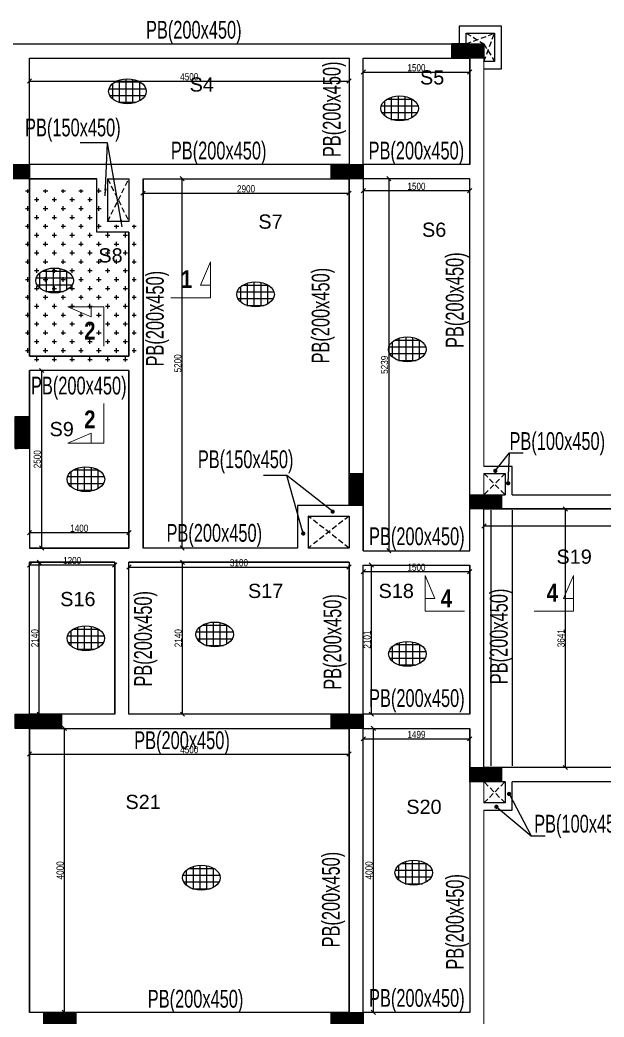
# Model space of a CAD drawing. Header units: millimetres. Extents: x -20 to 26267, y 2128 to 24672.
# Drawn here: x 9045 to 17272, y 10593 to 24634 of the extents above; entities that cross this region are included whole.
import ezdxf

# ---------------------------------------------------------------- set-up
doc = ezdxf.new("R2010")
doc.units = ezdxf.units.MM
for name, pattern in [('CENTER', [50.8, 31.75, -6.35, 6.35, -6.35]), ('CONTINU', [0]), ('HIDDEN', [0.375, 0.25, -0.125])]:
    doc.linetypes.add(name, pattern=pattern)
for name, color, linetype, lineweight in [('A-OPNG-WNDW', 4, 'Continuous', 20), ('S - BEAM TXT', 30, 'Continuous', 13), ('SEC TEXT', 50, 'Continuous', 5), ('section symb', 5, 'Continuous', 0)]:
    doc.layers.add(name, color=color, linetype=linetype, lineweight=lineweight)
for name, color, linetype in [('A-WALL-PATT', 7, 'Continuous'), ('beam', 4, 'Continuous'), ('BEAM-1', 7, 'CONTINU'), ('column', 5, 'Continuous'), ('DIM', 8, 'Continuous')]:
    doc.layers.add(name, color=color, linetype=linetype)
doc.styles.add('GFC', font='ARIALN.TTF')
doc.styles.add('S - GRID TXT', font='ARIALNB.TTF')
doc.styles.add('sd', font='ARIALNB.TTF')
doc.styles.get("Standard").update_dxf_attribs({"font": 'arial.ttf'})
doc.dimstyles.new('GFC- 50', dxfattribs={"dimscale": 100, "dimtxt": 1, "dimasz": 0.6, "dimexe": 0.2, "dimexo": 0, "dimgap": 0.1, "dimtad": 1, "dimdec": 0, "dimzin": 1, "dimdsep": 46, "dimtxsty": 'GFC', "dimblk": 'OBLIQUE', "dimcen": 0, "dimclrd": 8, "dimclre": 8, "dimclrt": 6, "dimazin": 2, "dimtfac": 1, "dimtdec": 0, "dimtmove": 1, "dimatfit": 3, "dimfxl": 1, "dimtolj": 1, "dimlwd": -1, "dimlwe": 9, "dimarcsym": 0})

# ---------------------------------------------------------------- blocks, each defined once
blk = doc.blocks.new('_OBLIQUE')
at = {"color": 0, "linetype": 'ByBlock'}
blk.add_line((-0.5, -0.5), (0.5, 0.5), dxfattribs=at)
blk = doc.blocks.new('*D113')
at = {"color": 8, "linetype": 'CENTER', "lineweight": 9, "transparency": 16777216}
for p, q in [((9180, 24098), (9180, 23753)), ((13680, 24098), (13680, 23753))]:
    blk.add_line(p, q, dxfattribs=at)
at = {"color": 8, "transparency": 16777216}
blk.add_line((9180, 23773), (13680, 23773), dxfattribs=at)
at = {"color": 8, "transparency": 16777216, "xscale": 60, "yscale": 60, "zscale": 60, "rotation": 180}
blk.add_blockref('_OBLIQUE', (9180, 23773), dxfattribs=at)
at = {"color": 8, "transparency": 16777216, "xscale": 60, "yscale": 60, "zscale": 60}
blk.add_blockref('_OBLIQUE', (13680, 23773), dxfattribs=at)
at = {"color": 6, "transparency": 16777216, "insert": (11430, 23834), "char_height": 100, "attachment_point": 5, "style": 'GFC'}
blk.add_mtext('\\A1;4500', dxfattribs=at)
blk = doc.blocks.new('*D114')
at = {"color": 8, "linetype": 'CENTER', "lineweight": 9, "transparency": 16777216}
for p, q in [((13880, 24098), (13880, 23880)), ((15380, 24098), (15380, 23880))]:
    blk.add_line(p, q, dxfattribs=at)
at = {"color": 8, "transparency": 16777216}
blk.add_line((13880, 23900), (15380, 23900), dxfattribs=at)
at = {"color": 8, "transparency": 16777216, "xscale": 60, "yscale": 60, "zscale": 60, "rotation": 180}
blk.add_blockref('_OBLIQUE', (13880, 23900), dxfattribs=at)
at = {"color": 8, "transparency": 16777216, "xscale": 60, "yscale": 60, "zscale": 60}
blk.add_blockref('_OBLIQUE', (15380, 23900), dxfattribs=at)
at = {"color": 6, "transparency": 16777216, "insert": (14630, 23961), "char_height": 100, "attachment_point": 5, "style": 'GFC'}
blk.add_mtext('\\A1;1500', dxfattribs=at)
blk = doc.blocks.new('*D115')
at = {"color": 8, "linetype": 'CENTER', "lineweight": 9, "transparency": 16777216}
for p, q in [((13880, 22398), (14261, 22398)), ((13880, 17159), (14261, 17159))]:
    blk.add_line(p, q, dxfattribs=at)
at = {"color": 8, "transparency": 16777216}
blk.add_line((14241, 22398), (14241, 17159), dxfattribs=at)
at = {"color": 8, "transparency": 16777216, "xscale": 60, "yscale": 60, "zscale": 60}
for p, rotation in [((14241, 22398), 90), ((14241, 17159), 270)]:
    blk.add_blockref('_OBLIQUE', p, dxfattribs=dict(at, rotation=rotation))
at = {"color": 6, "transparency": 16777216, "insert": (14180, 19778), "char_height": 100, "attachment_point": 5, "rotation": 90, "style": 'GFC'}
blk.add_mtext('\\A1;5239', dxfattribs=at)
blk = doc.blocks.new('*D116')
at = {"color": 8, "linetype": 'CENTER', "lineweight": 9, "transparency": 16777216}
for p, q in [((13880, 22398), (13880, 22209)), ((15380, 22398), (15380, 22209))]:
    blk.add_line(p, q, dxfattribs=at)
at = {"color": 8, "transparency": 16777216}
blk.add_line((15380, 22229), (13880, 22229), dxfattribs=at)
at = {"color": 8, "transparency": 16777216, "xscale": 60, "yscale": 60, "zscale": 60, "rotation": 180}
blk.add_blockref('_OBLIQUE', (13880, 22229), dxfattribs=at)
at = {"color": 8, "transparency": 16777216, "xscale": 60, "yscale": 60, "zscale": 60}
blk.add_blockref('_OBLIQUE', (15380, 22229), dxfattribs=at)
at = {"color": 6, "transparency": 16777216, "insert": (14630, 22290), "char_height": 100, "attachment_point": 5, "style": 'GFC'}
blk.add_mtext('\\A1;1500', dxfattribs=at)
blk = doc.blocks.new('*D117')
at = {"color": 8, "linetype": 'CENTER', "lineweight": 9, "transparency": 16777216}
for p, q in [((10780, 22398), (10780, 22175)), ((13680, 22398), (13680, 22175))]:
    blk.add_line(p, q, dxfattribs=at)
at = {"color": 8, "transparency": 16777216}
blk.add_line((10780, 22195), (13680, 22195), dxfattribs=at)
at = {"color": 8, "transparency": 16777216, "xscale": 60, "yscale": 60, "zscale": 60, "rotation": 180}
blk.add_blockref('_OBLIQUE', (10780, 22195), dxfattribs=at)
at = {"color": 8, "transparency": 16777216, "xscale": 60, "yscale": 60, "zscale": 60}
blk.add_blockref('_OBLIQUE', (13680, 22195), dxfattribs=at)
at = {"color": 6, "transparency": 16777216, "insert": (12230, 22256), "char_height": 100, "attachment_point": 5, "style": 'GFC'}
blk.add_mtext('\\A1;2900', dxfattribs=at)
blk = doc.blocks.new('*D118')
at = {"color": 8, "linetype": 'CENTER', "lineweight": 9, "transparency": 16777216}
for p, q in [((10780, 22398), (11350, 22398)), ((10780, 17198), (11350, 17198))]:
    blk.add_line(p, q, dxfattribs=at)
at = {"color": 8, "transparency": 16777216}
blk.add_line((11330, 17198), (11330, 22398), dxfattribs=at)
at = {"color": 8, "transparency": 16777216, "xscale": 60, "yscale": 60, "zscale": 60}
for p, rotation in [((11330, 22398), 90), ((11330, 17198), 270)]:
    blk.add_blockref('_OBLIQUE', p, dxfattribs=dict(at, rotation=rotation))
at = {"color": 6, "transparency": 16777216, "insert": (11269, 19798), "char_height": 100, "attachment_point": 5, "rotation": 90, "style": 'GFC'}
blk.add_mtext('\\A1;5200', dxfattribs=at)
blk = doc.blocks.new('*D119')
at = {"color": 8, "linetype": 'CENTER', "lineweight": 9, "transparency": 16777216}
for p, q in [((9180, 19698), (9371, 19698)), ((9180, 17198), (9371, 17198))]:
    blk.add_line(p, q, dxfattribs=at)
at = {"color": 8, "transparency": 16777216}
blk.add_line((9351, 19698), (9351, 17198), dxfattribs=at)
at = {"color": 8, "transparency": 16777216, "xscale": 60, "yscale": 60, "zscale": 60}
for p, rotation in [((9351, 19698), 90), ((9351, 17198), 270)]:
    blk.add_blockref('_OBLIQUE', p, dxfattribs=dict(at, rotation=rotation))
at = {"color": 6, "transparency": 16777216, "insert": (9290, 18448), "char_height": 100, "attachment_point": 5, "rotation": 90, "style": 'GFC'}
blk.add_mtext('\\A1;2500', dxfattribs=at)
blk = doc.blocks.new('*D120')
at = {"color": 8, "linetype": 'CENTER', "lineweight": 9, "transparency": 16777216}
for p, q in [((9180, 17198), (9180, 17434)), ((10580, 17198), (10580, 17434))]:
    blk.add_line(p, q, dxfattribs=at)
at = {"color": 8, "transparency": 16777216}
blk.add_line((9180, 17414), (10580, 17414), dxfattribs=at)
at = {"color": 8, "transparency": 16777216, "xscale": 60, "yscale": 60, "zscale": 60, "rotation": 180}
blk.add_blockref('_OBLIQUE', (9180, 17414), dxfattribs=at)
at = {"color": 8, "transparency": 16777216, "xscale": 60, "yscale": 60, "zscale": 60}
blk.add_blockref('_OBLIQUE', (10580, 17414), dxfattribs=at)
at = {"color": 6, "transparency": 16777216, "insert": (9880, 17475), "char_height": 100, "attachment_point": 5, "style": 'GFC'}
blk.add_mtext('\\A1;1400', dxfattribs=at)
blk = doc.blocks.new('*D93')
at = {"color": 8, "linetype": 'CENTER', "lineweight": 9, "transparency": 16777216}
for p, q in [((9180, 14658), (9180, 14277)), ((13680, 14658), (13680, 14277))]:
    blk.add_line(p, q, dxfattribs=at)
at = {"color": 8, "transparency": 16777216}
blk.add_line((9180, 14297), (13680, 14297), dxfattribs=at)
at = {"color": 8, "transparency": 16777216, "xscale": 60, "yscale": 60, "zscale": 60, "rotation": 180}
blk.add_blockref('_OBLIQUE', (9180, 14297), dxfattribs=at)
at = {"color": 8, "transparency": 16777216, "xscale": 60, "yscale": 60, "zscale": 60}
blk.add_blockref('_OBLIQUE', (13680, 14297), dxfattribs=at)
at = {"color": 6, "transparency": 16777216, "insert": (11430, 14358), "char_height": 100, "attachment_point": 5, "style": 'GFC'}
blk.add_mtext('\\A1;4500', dxfattribs=at)
blk = doc.blocks.new('*D94')
at = {"color": 8, "linetype": 'CENTER', "lineweight": 9, "transparency": 16777216}
for p, q in [((9180, 14658), (9692, 14658)), ((9180, 10658), (9692, 10658))]:
    blk.add_line(p, q, dxfattribs=at)
at = {"color": 8, "transparency": 16777216}
blk.add_line((9672, 10658), (9672, 14658), dxfattribs=at)
at = {"color": 8, "transparency": 16777216, "xscale": 60, "yscale": 60, "zscale": 60}
for p, rotation in [((9672, 14658), 90), ((9672, 10658), 270)]:
    blk.add_blockref('_OBLIQUE', p, dxfattribs=dict(at, rotation=rotation))
at = {"color": 6, "transparency": 16777216, "insert": (9611, 12658), "char_height": 100, "attachment_point": 5, "rotation": 90, "style": 'GFC'}
blk.add_mtext('\\A1;4000', dxfattribs=at)
blk = doc.blocks.new('*D95')
at = {"color": 8, "linetype": 'CENTER', "lineweight": 9, "transparency": 16777216}
for p, q in [((13881, 14658), (13881, 14491)), ((15380, 14658), (15380, 14491))]:
    blk.add_line(p, q, dxfattribs=at)
at = {"color": 8, "transparency": 16777216}
blk.add_line((13881, 14511), (15380, 14511), dxfattribs=at)
at = {"color": 8, "transparency": 16777216, "xscale": 60, "yscale": 60, "zscale": 60, "rotation": 180}
blk.add_blockref('_OBLIQUE', (13881, 14511), dxfattribs=at)
at = {"color": 8, "transparency": 16777216, "xscale": 60, "yscale": 60, "zscale": 60}
blk.add_blockref('_OBLIQUE', (15380, 14511), dxfattribs=at)
at = {"color": 6, "transparency": 16777216, "insert": (14630, 14572), "char_height": 100, "attachment_point": 5, "style": 'GFC'}
blk.add_mtext('\\A1;1499', dxfattribs=at)
blk = doc.blocks.new('*D96')
at = {"color": 8, "linetype": 'CENTER', "lineweight": 9, "transparency": 16777216}
for p, q in [((13881, 14658), (14043, 14658)), ((13881, 10658), (14043, 10658))]:
    blk.add_line(p, q, dxfattribs=at)
at = {"color": 8, "transparency": 16777216}
blk.add_line((14023, 10658), (14023, 14658), dxfattribs=at)
at = {"color": 8, "transparency": 16777216, "xscale": 60, "yscale": 60, "zscale": 60}
for p, rotation in [((14023, 14658), 90), ((14023, 10658), 270)]:
    blk.add_blockref('_OBLIQUE', p, dxfattribs=dict(at, rotation=rotation))
at = {"color": 6, "transparency": 16777216, "insert": (13962, 12658), "char_height": 100, "attachment_point": 5, "rotation": 90, "style": 'GFC'}
blk.add_mtext('\\A1;4000', dxfattribs=at)
blk = doc.blocks.new('*D101')
at = {"color": 8, "linetype": 'CENTER', "lineweight": 9, "transparency": 16777216}
for p, q in [((9180, 16998), (9180, 16940)), ((10380, 16998), (10380, 16940))]:
    blk.add_line(p, q, dxfattribs=at)
at = {"color": 8, "transparency": 16777216}
blk.add_line((9180, 16960), (10380, 16960), dxfattribs=at)
at = {"color": 8, "transparency": 16777216, "xscale": 60, "yscale": 60, "zscale": 60, "rotation": 180}
blk.add_blockref('_OBLIQUE', (9180, 16960), dxfattribs=at)
at = {"color": 8, "transparency": 16777216, "xscale": 60, "yscale": 60, "zscale": 60}
blk.add_blockref('_OBLIQUE', (10380, 16960), dxfattribs=at)
at = {"color": 6, "transparency": 16777216, "insert": (9780, 17021), "char_height": 100, "attachment_point": 5, "style": 'GFC'}
blk.add_mtext('\\A1;1200', dxfattribs=at)
blk = doc.blocks.new('*D102')
at = {"color": 8, "linetype": 'CENTER', "lineweight": 9, "transparency": 16777216}
for p, q in [((9180, 16998), (9336, 16998)), ((9180, 14858), (9336, 14858))]:
    blk.add_line(p, q, dxfattribs=at)
at = {"color": 8, "transparency": 16777216}
blk.add_line((9316, 14858), (9316, 16998), dxfattribs=at)
at = {"color": 8, "transparency": 16777216, "xscale": 60, "yscale": 60, "zscale": 60}
for p, rotation in [((9316, 16998), 90), ((9316, 14858), 270)]:
    blk.add_blockref('_OBLIQUE', p, dxfattribs=dict(at, rotation=rotation))
at = {"color": 6, "transparency": 16777216, "insert": (9255, 15928), "char_height": 100, "attachment_point": 5, "rotation": 90, "style": 'GFC'}
blk.add_mtext('\\A1;2140', dxfattribs=at)
blk = doc.blocks.new('*D103')
at = {"color": 8, "linetype": 'CENTER', "lineweight": 9, "transparency": 16777216}
for p, q in [((10580, 16998), (10580, 16909)), ((13680, 16998), (13680, 16909))]:
    blk.add_line(p, q, dxfattribs=at)
at = {"color": 8, "transparency": 16777216}
blk.add_line((10580, 16929), (13680, 16929), dxfattribs=at)
at = {"color": 8, "transparency": 16777216, "xscale": 60, "yscale": 60, "zscale": 60, "rotation": 180}
blk.add_blockref('_OBLIQUE', (10580, 16929), dxfattribs=at)
at = {"color": 8, "transparency": 16777216, "xscale": 60, "yscale": 60, "zscale": 60}
blk.add_blockref('_OBLIQUE', (13680, 16929), dxfattribs=at)
at = {"color": 6, "transparency": 16777216, "insert": (12130, 16990), "char_height": 100, "attachment_point": 5, "style": 'GFC'}
blk.add_mtext('\\A1;3100', dxfattribs=at)
blk = doc.blocks.new('*D104')
at = {"color": 8, "linetype": 'CENTER', "lineweight": 9, "transparency": 16777216}
for p, q in [((10580, 16998), (11355, 16998)), ((10580, 14858), (11355, 14858))]:
    blk.add_line(p, q, dxfattribs=at)
at = {"color": 8, "transparency": 16777216}
blk.add_line((11335, 14858), (11335, 16998), dxfattribs=at)
at = {"color": 8, "transparency": 16777216, "xscale": 60, "yscale": 60, "zscale": 60}
for p, rotation in [((11335, 16998), 90), ((11335, 14858), 270)]:
    blk.add_blockref('_OBLIQUE', p, dxfattribs=dict(at, rotation=rotation))
at = {"color": 6, "transparency": 16777216, "insert": (11274, 15928), "char_height": 100, "attachment_point": 5, "rotation": 90, "style": 'GFC'}
blk.add_mtext('\\A1;2140', dxfattribs=at)
blk = doc.blocks.new('*D105')
at = {"color": 8, "linetype": 'CENTER', "lineweight": 9, "transparency": 16777216}
for p, q in [((13880, 16958), (13880, 16845)), ((15380, 16958), (15380, 16845))]:
    blk.add_line(p, q, dxfattribs=at)
at = {"color": 8, "transparency": 16777216}
blk.add_line((13880, 16865), (15380, 16865), dxfattribs=at)
at = {"color": 8, "transparency": 16777216, "xscale": 60, "yscale": 60, "zscale": 60, "rotation": 180}
blk.add_blockref('_OBLIQUE', (13880, 16865), dxfattribs=at)
at = {"color": 8, "transparency": 16777216, "xscale": 60, "yscale": 60, "zscale": 60}
blk.add_blockref('_OBLIQUE', (15380, 16865), dxfattribs=at)
at = {"color": 6, "transparency": 16777216, "insert": (14630, 16926), "char_height": 100, "attachment_point": 5, "style": 'GFC'}
blk.add_mtext('\\A1;1500', dxfattribs=at)
blk = doc.blocks.new('*D106')
at = {"color": 8, "linetype": 'CENTER', "lineweight": 9, "transparency": 16777216}
for p, q in [((13880, 16958), (14016, 16958)), ((13880, 14858), (14016, 14858))]:
    blk.add_line(p, q, dxfattribs=at)
at = {"color": 8, "transparency": 16777216}
blk.add_line((13996, 14858), (13996, 16958), dxfattribs=at)
at = {"color": 8, "transparency": 16777216, "xscale": 60, "yscale": 60, "zscale": 60}
for p, rotation in [((13996, 16958), 90), ((13996, 14858), 270)]:
    blk.add_blockref('_OBLIQUE', p, dxfattribs=dict(at, rotation=rotation))
at = {"color": 6, "transparency": 16777216, "insert": (13935, 15908), "char_height": 100, "attachment_point": 5, "rotation": 90, "style": 'GFC'}
blk.add_mtext('\\A1;2101', dxfattribs=at)
blk = doc.blocks.new('*D107')
at = {"color": 8, "linetype": 'CENTER', "lineweight": 9, "transparency": 16777216}
for p, q in [((15580, 17748), (15580, 17488)), ((20380, 17748), (20380, 17488))]:
    blk.add_line(p, q, dxfattribs=at)
at = {"color": 8, "transparency": 16777216}
blk.add_line((15580, 17508), (20380, 17508), dxfattribs=at)
at = {"color": 8, "transparency": 16777216, "xscale": 60, "yscale": 60, "zscale": 60, "rotation": 180}
blk.add_blockref('_OBLIQUE', (15580, 17508), dxfattribs=at)
at = {"color": 8, "transparency": 16777216, "xscale": 60, "yscale": 60, "zscale": 60}
blk.add_blockref('_OBLIQUE', (20380, 17508), dxfattribs=at)
at = {"color": 6, "transparency": 16777216, "insert": (17980, 17569), "char_height": 100, "attachment_point": 5, "style": 'GFC'}
blk.add_mtext('\\A1;4800', dxfattribs=at)
blk = doc.blocks.new('*D108')
at = {"color": 8, "linetype": 'CENTER', "lineweight": 9, "transparency": 16777216}
for p, q in [((15580, 17748), (16748, 17748)), ((15580, 14107), (16748, 14107))]:
    blk.add_line(p, q, dxfattribs=at)
at = {"color": 8, "transparency": 16777216}
blk.add_line((16728, 14107), (16728, 17748), dxfattribs=at)
at = {"color": 8, "transparency": 16777216, "xscale": 60, "yscale": 60, "zscale": 60}
for p, rotation in [((16728, 17748), 90), ((16728, 14107), 270)]:
    blk.add_blockref('_OBLIQUE', p, dxfattribs=dict(at, rotation=rotation))
at = {"color": 6, "transparency": 16777216, "insert": (16667, 15928), "char_height": 100, "attachment_point": 5, "rotation": 90, "style": 'GFC'}
blk.add_mtext('\\A1;3641', dxfattribs=at)

msp = doc.modelspace()

# ---------------------------------------------------------------- hatches: boundary and pattern name
at = {"layer": 'A-WALL-PATT'}
h = msp.add_hatch(dxfattribs=at)
h.set_pattern_fill('ANSI31', color=8, angle=180)
h.set_pattern_definition([(225, (-18000.62121, 29103.9644), (0.08838834765, -0.08838834765), [])])
h.paths.add_polyline_path([(15580.1, 24097.8), (15580.1, 24297.8), (15130.1, 24297.8), (15130.1, 24097.8)])
h = msp.add_hatch(dxfattribs=at)
h.set_pattern_fill('ANSI31', color=8)
h.set_pattern_definition([(45, (70820.36591, 38231.87599), (-0.08838834765, 0.08838834765), [])])
h.paths.add_polyline_path([(8780.1, 22397.9), (9180.1, 22397.9), (9180.1, 22597.9), (8780.1, 22597.9)])
h = msp.add_hatch(dxfattribs=at)
h.set_pattern_fill('ANSI31', color=8)
h.set_pattern_definition([(45, (75520.36566, 38231.84738), (-0.08838834765, 0.08838834765), [])])
h.paths.add_polyline_path([(13430.1, 22597.8), (13430.1, 22397.8), (13880.1, 22397.8), (13880.1, 22597.8)])
h = msp.add_hatch(dxfattribs=at)
h.set_pattern_fill('CROSS', color=8, scale=500)
h.set_pattern_definition([(0, (-18000.62, 29103.96), (125, 125), [62.5, -187.5]), (90, (-17969.37, 29072.71), (-125, 125), [62.5, -187.5])])
edge = h.paths.add_edge_path()
edge.add_line((10130.1, 22247.8), (9080.1, 22247.8))
edge.add_line((9080.1, 22247.8), (9080.1, 19797.8))
edge.add_line((9080.1, 19797.8), (10680.3, 19797.8))
edge.add_line((10680.3, 19797.8), (10680.3, 21747.8))
edge.add_line((10680.3, 21747.8), (10230.1, 21747.8))
edge.add_line((10230.1, 21747.8), (10230.1, 22397.8))
h = msp.add_hatch(dxfattribs=at)
h.set_pattern_fill('ANSI31', color=8, angle=90)
h.set_pattern_definition([(135, (-6653.91029, 80638.08378), (-0.08838834765, -0.08838834765), [])])
h.paths.add_polyline_path([(9180.1, 18597.8), (9180.1, 19047.8), (8980.1, 19047.8), (8980.1, 18597.8)])
h = msp.add_hatch(dxfattribs=at)
h.set_pattern_fill('ANSI31', color=8, angle=90)
h.set_pattern_definition([(135, (-1953.91029, 79948.08014), (-0.08838834765, -0.08838834765), [])])
h.paths.add_polyline_path([(13680.1, 17797.8), (13880.1, 17797.8), (13880.1, 18247.8), (13680.1, 18247.8)])
h = msp.add_hatch(dxfattribs=at)
h.set_pattern_fill('ANSI31', color=8)
h.set_pattern_definition([(45, (-18000.62121, 29120.9644), (-0.08838834765, 0.08838834765), [])])
h.paths.add_polyline_path([(15380.1, 17948.1), (15380.1, 17748.1), (15830.1, 17748.1), (15830.1, 17948.1)])
h = msp.add_hatch(dxfattribs=at)
h.set_pattern_fill('ANSI31', color=8)
h.set_pattern_definition([(45, (71130.36602, 30491.82669), (-0.08838834765, 0.08838834765), [])])
h.paths.add_polyline_path([(8980.1, 14857.8), (8980.1, 14657.8), (9630.1, 14657.8), (9630.1, 14857.8)])
h = msp.add_hatch(dxfattribs=at)
h.set_pattern_fill('ANSI31', color=8)
h.set_pattern_definition([(45, (75580.00627, 30492.00675), (-0.08838834765, 0.08838834765), [])])
h.paths.add_polyline_path([(13429.7, 14858), (13429.7, 14658), (13879.8, 14658), (13879.8, 14858)])
h = msp.add_hatch(dxfattribs=at)
h.set_pattern_fill('ANSI31', color=8)
h.set_pattern_definition([(45, (77530.36595, 29741.35743), (-0.08838834765, 0.08838834765), [])])
h.paths.add_polyline_path([(15380.1, 14107.3), (15380.1, 13907.3), (15830.1, 13907.3), (15830.1, 14107.3)])
h = msp.add_hatch(dxfattribs=at)
h.set_pattern_fill('ANSI31', color=8)
h.set_pattern_definition([(45, (71530.36595, 26291.84897), (-0.08838834765, 0.08838834765), [])])
h.paths.add_polyline_path([(9380.1, 10657.8), (9380.1, 10457.8), (9830.1, 10457.8), (9830.1, 10657.8)])
h = msp.add_hatch(dxfattribs=at)
h.set_pattern_fill('ANSI31', color=8)
h.set_pattern_definition([(45, (75580.36591, 26291.84717), (-0.08838834765, 0.08838834765), [])])
h.paths.add_polyline_path([(13430.1, 10657.8), (13430.1, 10457.8), (13880.1, 10457.8), (13880.1, 10657.8)])
at = {"layer": 'DIM'}
h = msp.add_hatch(dxfattribs=at)
h.set_pattern_fill('ANSI37', color=256, scale=30, angle=45)
h.set_pattern_definition([(90, (-156050.57, 130155.1), (-95.25, 2e-14), []), (180, (-156050.57, 130155.1), (-2e-14, -95.25), [])])
edge = h.paths.add_edge_path()
edge.add_ellipse((10559.4, 23630.1), major_axis=(-265, 0), ratio=0.6603774, start_angle=0, end_angle=360)
h = msp.add_hatch(dxfattribs=at)
h.set_pattern_fill('ANSI37', color=256, scale=30, angle=45)
h.set_pattern_definition([(90, (-152216.63, 129914.35), (-95.25, 2e-14), []), (180, (-152216.63, 129914.35), (-2e-14, -95.25), [])])
edge = h.paths.add_edge_path()
edge.add_ellipse((14393.4, 23389.3), major_axis=(-265, 0), ratio=0.6603774, start_angle=0, end_angle=360)
h = msp.add_hatch(dxfattribs=at)
h.set_pattern_fill('ANSI37', color=256, scale=30, angle=45)
h.set_pattern_definition([(90, (-157076.33, 127489.96), (-95.25, 2e-14), []), (180, (-157076.33, 127489.96), (-2e-14, -95.25), [])])
edge = h.paths.add_edge_path()
edge.add_ellipse((9533.7, 20965), major_axis=(-265, 0), ratio=0.6603774, start_angle=0, end_angle=360)
h = msp.add_hatch(dxfattribs=at)
h.set_pattern_fill('ANSI37', color=256, scale=30, angle=45)
h.set_pattern_definition([(90, (-154246.11, 127294.76), (-95.25, 2e-14), []), (180, (-154246.11, 127294.76), (-2e-14, -95.25), [])])
edge = h.paths.add_edge_path()
edge.add_ellipse((12363.9, 20769.8), major_axis=(-265, 0), ratio=0.6603774, start_angle=0, end_angle=360)
h = msp.add_hatch(dxfattribs=at)
h.set_pattern_fill('ANSI37', color=256, scale=30, angle=45)
h.set_pattern_definition([(90, (-152108.72, 126519.96), (-95.25, 2e-14), []), (180, (-152108.72, 126519.96), (-2e-14, -95.25), [])])
edge = h.paths.add_edge_path()
edge.add_ellipse((14501.3, 19995), major_axis=(-265, 0), ratio=0.6603774, start_angle=0, end_angle=360)
h = msp.add_hatch(dxfattribs=at)
h.set_pattern_fill('ANSI37', color=256, scale=30, angle=45)
h.set_pattern_definition([(90, (-156636.53, 124692.22), (-95.25, 2e-14), []), (180, (-156636.53, 124692.22), (-2e-14, -95.25), [])])
edge = h.paths.add_edge_path()
edge.add_ellipse((9973.5, 18167.2), major_axis=(-265, 0), ratio=0.6603774, start_angle=0, end_angle=360)
h = msp.add_hatch(dxfattribs=at)
h.set_pattern_fill('ANSI37', color=256, scale=30, angle=45)
h.set_pattern_definition([(90, (-154821.32, 122505.35), (-95.25, 2e-14), []), (180, (-154821.32, 122505.35), (-2e-14, -95.25), [])])
edge = h.paths.add_edge_path()
edge.add_ellipse((11788.7, 15980.3), major_axis=(-265, 0), ratio=0.6603774, start_angle=0, end_angle=360)
h = msp.add_hatch(dxfattribs=at)
h.set_pattern_fill('ANSI37', color=256, scale=30, angle=45)
h.set_pattern_definition([(90, (-156636.69, 122451.13), (-95.25, 2e-14), []), (180, (-156636.69, 122451.13), (-2e-14, -95.25), [])])
edge = h.paths.add_edge_path()
edge.add_ellipse((9973.3, 15926.1), major_axis=(-265, 0), ratio=0.6603774, start_angle=0, end_angle=360)
h = msp.add_hatch(dxfattribs=at)
h.set_pattern_fill('ANSI37', color=256, scale=30, angle=45)
h.set_pattern_definition([(90, (-152106.96, 122231.93), (-95.25, 2e-14), []), (180, (-152106.96, 122231.93), (-2e-14, -95.25), [])])
edge = h.paths.add_edge_path()
edge.add_ellipse((14503, 15706.9), major_axis=(-265, 0), ratio=0.6603774, start_angle=0, end_angle=360)
h = msp.add_hatch(dxfattribs=at)
h.set_pattern_fill('ANSI37', color=256, scale=30, angle=45)
h.set_pattern_definition([(90, (-152017.83, 119151.03), (-95.25, 2e-14), []), (180, (-152017.83, 119151.03), (-2e-14, -95.25), [])])
edge = h.paths.add_edge_path()
edge.add_ellipse((14592.2, 12626), major_axis=(-265, 0), ratio=0.6603774, start_angle=0, end_angle=360)
h = msp.add_hatch(dxfattribs=at)
h.set_pattern_fill('ANSI37', color=256, scale=30, angle=45)
h.set_pattern_definition([(90, (-155009.09, 119079.76), (-95.25, 2e-14), []), (180, (-155009.09, 119079.76), (-2e-14, -95.25), [])])
edge = h.paths.add_edge_path()
edge.add_ellipse((11600.9, 12554.8), major_axis=(-265, 0), ratio=0.6603774, start_angle=0, end_angle=360)

# ---------------------------------------------------------------- linework, layer by layer
at = {"color": 40, "true_color": 0xf8d731}
for points, elevation in [([(9180.1, 24097.8), (13680.1, 24097.8), (13680.1, 22597.8), (9180.1, 22597.8)], 128388), ([(13880.1, 24097.8), (15380.1, 24097.8), (15380.1, 22597.8), (13880.1, 22597.8)], 239039.1), ([(9180.1, 22397.9), (9180.1, 19897.8), (10580.3, 19897.8), (10580.3, 21647.8), (10130.1, 21647.8), (10130.1, 22397.8)], 239037), ([(10780.3, 17197.8), (10780.3, 22397.8), (13680.1, 22397.8), (13680.1, 17797.8), (12955.1, 17797.8), (12955.1, 17197.8)], 119519.5), ([(13880.1, 17159.1), (15380.1, 17159.1), (15380.1, 22397.8), (13880.1, 22397.8)], 239039.1), ([(9180.1, 17197.8), (10580.2, 17197.8), (10580.2, 19697.8), (9180.1, 19697.8)], 119519.5), ([(15580.1, 17748.1), (20380.1, 17748.1), (20380.1, 14107.3), (15580.1, 14107.3)], 239039.1), ([(9180.1, 16997.8), (10380.1, 16997.8), (10380.1, 14857.8), (9180.1, 14857.8)], 119519.5), ([(10580.1, 16997.8), (13680.1, 16997.8), (13680.1, 14858), (10580.1, 14858)], 239039.1), ([(13880.1, 16958.3), (15380.5, 16958.3), (15380.5, 14857.8), (13880.1, 14857.8)], 239039.1), ([(9180.1, 14657.8), (13680.1, 14657.8), (13680.1, 10657.8), (9180.1, 10657.8)], 239039.7), ([(13880.6, 14657.8), (15380.1, 14657.8), (15380.1, 10657.8), (13880.6, 10657.8)], 239050.2)]:
    msp.add_lwpolyline(points, close=True, dxfattribs=dict(at, elevation=elevation))
at = {"layer": 'A-OPNG-WNDW'}
for p, q in [((9180.1, 24097.8, 128388), (9180.1, 22597.8, 239039.1)), ((13680.1, 22597.8, 239039.1), (13680.1, 24097.8, 239039.1)), ((13880.1, 22597.8, 239039.1), (13880.1, 24097.8, 239039.1)), ((15580.1, 24097.8, 239038.6), (15580.1, 18347.3, 239059)), ((13880.1, 22597.8, 239039.1), (15380.1, 22597.8, 239039.1)), ((13880.1, 22397.8, 239039.1), (15380.1, 22397.8, 239039.1)), ((15580.1, 18247.3, 239059.4), (15580.1, 17948.1, 239060.4)), ((15580.1, 17748.1, 239039.1), (15580.1, 14107.3, 239039.1)), ((15380.1, 17159.1, 239060.4), (13880.1, 17159.1, 239039.1)), ((9180.1, 16997.8, 119519.5), (9180.1, 14857.8, 239039.1)), ((15380.1, 16958.3, 240227.5), (13880.1, 16958.3, 239039.1)), ((15380.5, 14857.8, 239037.7), (13880.1, 14857.8, 239039.1)), ((15380.5, 14657.8, 358557.2), (13880.1, 14657.8, 239009)), ((15580.1, 13607.3, 350695.9), (15580.1, 13907.3, 358558.6)), ((15580.1, 9432.8, 239039.1), (15580.1, 13507.3, 347463)), ((13880.1, 10657.8, 478078.2), (15380.1, 10657.8, 239039.1))]:
    msp.add_line(p, q, dxfattribs=at)
at = {"layer": 'A-OPNG-WNDW', "color": 8}
msp.add_line((15580.1, 24097.8, 239039.1), (15580.1, 24047.8, 239042.5), dxfattribs=at)
at = {"layer": 'beam', "color": 4}
for p, q in [((15830.1, 24547.8, 239039.1), (15230.1, 24547.8, 239039.1)), ((15230.1, 24547.8, 239039.1), (15230.1, 24297.8, 239039.1)), ((15830.1, 23947.8, 239039.1), (15830.1, 24547.8, 239039.1)), ((15580.1, 23947.8, 239039.1), (15830.1, 23947.8, 239039.1)), ((15980.1, 18347.3, 239039.1), (15580.1, 18347.3, 239039.1)), ((15980.1, 17947.3, 239039.1), (15980.1, 18347.3, 239039.1)), ((15580.1, 18247.3, 239039.1), (15880.1, 18247.3, 239039.1)), ((15880.1, 18247.3, 239039.1), (15880.1, 17947.3, 239039.1)), ((15880.1, 13907.3, 239039.1), (15880.1, 13607.3, 239039.1)), ((15980.1, 13507.3, 239039.1), (15980.1, 13907.3, 239039.1)), ((15880.1, 13607.3, 239039.1), (15580.1, 13607.3, 239039.1)), ((15580.1, 13507.3, 239039.1), (15980.1, 13507.3, 239039.1))]:
    msp.add_line(p, q, dxfattribs=at)
at = {"layer": 'beam', "color": 8}
for p, q in [((15330.1, 24297.8, 239039.1), (15330.1, 24447.8, 239039.1)), ((15330.1, 24447.8, 239039.1), (15730.1, 24447.8, 239039.1)), ((15730.1, 24447.8, 239039.1), (15730.1, 24047.8, 239039.1)), ((15330.1, 24297.8, 239039.1), (15130.1, 24297.8, 239039.1)), ((15730.1, 24047.8, 239039.1), (15580.1, 24047.8, 239042.5)), ((15680.1, 14130.3, 239039.1), (15680.1, 17730.3, 239039.1)), ((15980.1, 17730.3, 239039.1), (15980.1, 14130.3, 239039.1))]:
    msp.add_line(p, q, dxfattribs=at)
at = {"layer": 'beam', "color": 8, "linetype": 'HIDDEN', "ltscale": 300}
for p, q in [((15330.1, 24297.8, 239039.1), (15730.1, 24447.8, 239039.1)), ((15330.1, 24447.8, 239039.1), (15580.1, 24297.8, 239039.1)), ((15580.1, 24047.8, 239042.5), (15730.1, 24447.8, 239039.1)), ((15580.1, 24297.8, 239039.1), (15730.1, 24047.8, 239039.1)), ((10280.1, 22397.8, 119519.5), (10580.3, 21797.8, 119519.5)), ((10280.1, 21797.8, 119519.5), (10580.3, 22397.8, 119519.5)), ((15580.1, 18247.3, 239039.1), (15880.1, 17947.3, 239039.1)), ((15880.1, 18247.3, 239039.1), (15580.1, 17948.1, 239060.4)), ((13680.1, 17197.8, 239039.1), (13105.1, 17647.8, 239039.1)), ((13680.1, 17647.8, 239039.1), (13105.1, 17197.8, 239039.1)), ((15880.1, 13607.3, 239039.1), (15580.1, 13907.3, 358558.6)), ((15580.1, 13607.3, 239039.1), (15880.1, 13907.3, 239039.1))]:
    msp.add_line(p, q, dxfattribs=at)
at = {"layer": 'beam'}
for p, q in [((8465.5, 24297.8, 239039.1), (15130.1, 24297.8, 239039.1)), ((9180.1, 24097.8, 128388), (13680.1, 24097.8, 239039.1)), ((13880.1, 24097.8, 239039.1), (15130.1, 24097.8, 239039.1)), ((15380.1, 22597.8, 239039.1), (15380.1, 24097.8, 239039.1)), ((13430.1, 22597.8, 233414.6), (9180.1, 22597.8, 239039.1)), ((9180.1, 19897.8, 239039.1), (9180.1, 22397.9, 239039.1)), ((9180.1, 22397.8, 119519.5), (10130.1, 22397.8, 119519.5)), ((10130.1, 21647.8, 119519.5), (10130.1, 22397.8, 119519.5)), ((10280.1, 22397.8, 119519.5), (10580.3, 22397.8, 119519.5)), ((10280.1, 22397.8, 119519.5), (10280.1, 21797.8, 119519.5)), ((10580.3, 22397.8, 119519.5), (10580.3, 21797.8, 119519.5)), ((10780.3, 22397.8, 239039.1), (13430.1, 22397.8, 239039.1)), ((10780.3, 22397.8, 119519.5), (10780.3, 17197.8, 119519.5)), ((13680.1, 18247.8, 239039.1), (13680.1, 22397.8, 119519.5)), ((13880.1, 22397.8, 239039.1), (13880.1, 18247.8, 239039.1)), ((15380.1, 17948.1, 239060.4), (15380.1, 22397.8, 239039.1)), ((10580.3, 21797.8, 119519.5), (10280.1, 21797.8, 119519.5)), ((10580.3, 21647.8, 119519.5), (10130.1, 21647.8, 119519.5)), ((10580.3, 21647.8, 119519.5), (10580.3, 19897.8, 119519.5)), ((10580.3, 19897.8, 119505.9), (9180.1, 19897.8, 239039.1)), ((9180.1, 19047.8, 239039.1), (9180.1, 19697.8, 239039.1)), ((10580.2, 19697.8, 119516.6), (9180.1, 19697.8, 239039.1)), ((10580.2, 19697.8, 119516.6), (10580.3, 17197.8, 119519.5)), ((9180.1, 18597.8, 119519.5), (9180.1, 17197.8, 119519.5)), ((13865.1, 18066.3, 239018.7), (13870.6, 18066.3, 239018.7)), ((15830.1, 17947.3, 358558.6), (15880.1, 17947.3, 358558.6)), ((15980.1, 17947.3, 358558.6), (20380.1, 17947.3, 358558.6)), ((13680.1, 17797.8, 239039.1), (12955.1, 17797.8, 239039.1)), ((12955.1, 17797.8, 239039.1), (12955.1, 17197.8, 239039.1)), ((13880.1, 17159.1, 239039.1), (13880.1, 17797.8, 239039.1)), ((15380.1, 17159.1, 258043.2), (15380.1, 17748.1, 238496.2)), ((20380.1, 17748.1, 239039.1), (15830.1, 17748.1, 239060.4)), ((13105.1, 17647.8, 239039.1), (13105.1, 17197.8, 239039.1)), ((13105.1, 17647.8, 239039.1), (13680.1, 17647.8, 239039.1)), ((13680.1, 17647.8, 239039.1), (13680.1, 17197.8, 239039.1)), ((10580.3, 17197.8, 119519.5), (9180.1, 17197.8, 119519.5)), ((12955.1, 17197.8, 236353), (10780.3, 17197.8, 119519.5)), ((13355.1, 17197.8, 239039.1), (13105.1, 17197.8, 244411.2)), ((13680.1, 17197.8, 239039.1), (13355.1, 17197.8, 239039.1)), ((10380.1, 16997.8, 239039.1), (9180.1, 16997.8, 119519.5)), ((10380.1, 14857.8, 239039.1), (10380.1, 16997.8, 239039.1)), ((13680.1, 16997.8, 239039.1), (10580.1, 16997.8, 239039.1)), ((10580.1, 14857.8, 239039.1), (10580.1, 16997.8, 239039.1)), ((13680.1, 16997.8, 239039.1), (13680.1, 16957.8, 239039.1)), ((13680.1, 14857.8, 239039.1), (13680.1, 16957.8, 239039.1)), ((13880.1, 14857.8, 239039.1), (13880.1, 16958.3, 239039.1)), ((15380.1, 14857.8, 334415.6), (15380.1, 16958.3, 264706.6)), ((10380.1, 14857.8, 239039.1), (9430.1, 14857.8, 239039.7)), ((13429.7, 14857.8, 239039.1), (10580.1, 14857.8, 239039.1)), ((9180.1, 14657.8, 119520.2), (9180.1, 10657.8, 239039.7)), ((9430.1, 14657.8, 239039.6), (13429.7, 14657.8, 239050.2)), ((13680.1, 10657.8, 358558.6), (13680.1, 14657.8, 239039.1)), ((13879.8, 14130.3, 254816.3), (13879.8, 14658.3, 239040.5)), ((15380.1, 14107.3, 359321.9), (15380.1, 14657.8, 341053)), ((13879.8, 10658.3, 358560.1), (13879.8, 14130.3, 254816.3)), ((20380.1, 14107.3, 358558.6), (15830.1, 14107.3, 358558.6)), ((15380.1, 13907.3, 358558.6), (15380.1, 10657.8, 239039.1)), ((15880.1, 13907.3, 358558.6), (15830.1, 13907.3, 358558.6)), ((20380.1, 13907.3, 358558.6), (15980.1, 13907.3, 358558.6)), ((9380.1, 10657.8, 358558.6), (9180.1, 10657.8, 298798.9)), ((13430.1, 10657.8, 365589.2), (9830.1, 10657.8, 239039.1))]:
    msp.add_line(p, q, dxfattribs=at)
at = {"layer": 'BEAM-1', "color": 3}
for centre in [(10559.4, 23630.1, 239039.1), (14393.4, 23389.3, 239039.1), (9533.7, 20965, 119519.5), (12363.9, 20769.8, 239039.1), (14501.3, 19995, 239039.1), (9973.5, 18167.2, 119518.8), (11788.7, 15980.3, 239039.1), (9973.3, 15926.1, 119519.5), (14503, 15706.9, 239039.1), (14592.2, 12626, 239039.1), (11600.9, 12554.8, 239039.1)]:
    msp.add_ellipse(centre, major_axis=(-265, 0), ratio=0.6603774, dxfattribs=at)
at = {"layer": 'column'}
for points, elevation in [([(15580.1, 24097.8), (15130.1, 24097.8), (15130.1, 24297.8), (15580.1, 24297.8)], 239039.1), ([(8780.1, 22597.9), (9180.1, 22597.9), (9180.1, 22397.9), (8780.1, 22397.9)], 239037), ([(13430.1, 22597.8), (13880.1, 22597.8), (13880.1, 22397.8), (13430.1, 22397.8)], 239039.1), ([(8980.1, 18597.8), (8980.1, 19047.8), (9180.1, 19047.8), (9180.1, 18597.8)], 239039.1), ([(13680.1, 17797.8), (13680.1, 18247.8), (13880.1, 18247.8), (13880.1, 17797.8)], 239039.1), ([(15380.1, 17948.1), (15830.1, 17948.1), (15830.1, 17748.1), (15380.1, 17748.1)], 239060.4), ([(8980.1, 14857.8), (9630.1, 14857.8), (9630.1, 14657.8), (8980.1, 14657.8)], 239039.7), ([(13429.7, 14858), (13879.8, 14858), (13879.8, 14658), (13429.7, 14658)], 239050.2), ([(15380.1, 14107.3), (15830.1, 14107.3), (15830.1, 13907.3), (15380.1, 13907.3)], 358558.6), ([(9380.1, 10657.8), (9830.1, 10657.8), (9830.1, 10457.8), (9380.1, 10457.8)], 239039.1), ([(13430.1, 10657.8), (13880.1, 10657.8), (13880.1, 10457.8), (13430.1, 10457.8)], 478078.2)]:
    msp.add_lwpolyline(points, close=True, dxfattribs=dict(at, elevation=elevation))
at = {"layer": 'section symb', "ltscale": 1000}
for points, elevation in [([(11172.3, 20722.9), (11727.7, 20722.9), (11727.7, 21227.8), (11588.3, 20899.7), (11727.7, 20899.7)], 478078.2), ([(10225.5, 20039), (10225.5, 20594.3), (9720.6, 20594.3), (10048.7, 20455), (10048.7, 20594.3)], 624408.4), ([(10225.5, 19230.9), (10225.5, 18675.6), (9720.6, 18675.6), (10048.7, 18814.9), (10048.7, 18675.6)], 624408.4), ([(15307.1, 16308), (14751.7, 16308), (14751.7, 16812.9), (14891.1, 16484.8), (14751.7, 16484.8)], 478078.2), ([(16287, 16308), (16842.3, 16308), (16842.3, 16812.9), (16703, 16484.8), (16842.3, 16484.8)], 239039.1)]:
    msp.add_lwpolyline(points, dxfattribs=dict(at, elevation=elevation))

# ---------------------------------------------------------------- texts
at = {"color": 3, "char_height": 200, "attachment_point": 1}
for s, insert in [('S5', (14679.8, 23925.3)), ('S4', (11435.3, 23825.8)), ('S7', (12403.3, 21894.3)), ('S6', (14708.3, 21780.3)), ('S8', (10149.8, 21418.8)), ('S9', (9462.3, 18972.8)), ('S19', (16602.8, 17176.3)), ('S16', (9612.3, 16578.8)), ('S17', (12256.8, 16693.8)), ('S18', (14096.3, 16693.8)), ('S21', (10531.8, 13722.3)), ('S20', (14486.8, 13653.3))]:
    msp.add_mtext_dynamic_manual_height_columns(s, width=425.5, gutter_width=1, heights=[0], dxfattribs=dict(at, insert=insert))
at = {"layer": 'S - BEAM TXT', "char_height": 250, "attachment_point": 8, "style": 'S - GRID TXT'}
for s, insert in [('{\\fSwis721 LtCn BT|b0|i0|c0|p34;\\W0.9;PB(200x450)}', (11493.8, 24295.8, 239039.1)), ('{\\fSwis721 LtCn BT|b0|i0|c0|p34;\\W0.9;PB(150x450)}', (9790.7, 22920, 239039.1)), ('{\\fSwis721 LtCn BT|b0|i0|c0|p34;\\W0.9;PB(200x450)}', (11844, 22594.9, 239039.1)), ('{\\fSwis721 LtCn BT|b0|i0|c0|p34;\\W0.9;PB(200x450)}', (14628.6, 22594.9, 239039.1)), ('{\\fSwis721 LtCn BT|b0|i0|c0|p34;\\W0.9;PB(200x450)}', (9874, 19285.1, 119519.5)), ('{\\fSwis721 LtCn BT|b0|i0|c0|p34;\\W0.9;PB(100x450)}', (16613.5, 18504.3, 239039.1)), ('{\\fSwis721 LtCn BT|b0|i0|c0|p34;\\W0.9;PB(150x450)}', (12224.1, 18247.7, 239039.1)), ('{\\fSwis721 LtCn BT|b0|i0|c0|p34;\\W0.9;PB(200x450)}', (11782.4, 17210.9, 239039.1)), ('{\\fSwis721 LtCn BT|b0|i0|c0|p34;\\W0.9;PB(200x450)}', (14635.6, 17162.9, 119530.2)), ('{\\fSwis721 LtCn BT|b0|i0|c0|p34;\\W0.9;PB(200x450)}', (14635.8, 14884.6, 119518.8)), ('{\\fSwis721 LtCn BT|b0|i0|c0|p34;\\W0.9;PB(200x450)}', (11328, 14290.6, 239039.1)), ('{\\fSwis721 LtCn BT|b0|i0|c0|p34;\\W0.9;PB(100x450)}', (16961.3, 13115.2, 239039.1)), ('{\\fSwis721 LtCn BT|b0|i0|c0|p34;\\W0.9;PB(200x450)}', (11518.8, 10649.8, 239039.1)), ('{\\fSwis721 LtCn BT|b0|i0|c0|p34;\\W0.9;PB(200x450)}', (14635.6, 10661.6, 239039.1))]:
    msp.add_mtext(s, dxfattribs=dict(at, insert=insert))
at = {"layer": 'S - BEAM TXT', "char_height": 250, "attachment_point": 8, "rotation": 90, "style": 'S - GRID TXT'}
for insert in [(13636.7, 23375.6, 239039.1), (15367.9, 20688, 144193.3), (11145.6, 20427.4, 119519.5), (13480.1, 20469.9, 239039.1), (10979.2, 15918.7, 239039.1), (15989.7, 15952.5, 144193.3), (13646.8, 15874.6, 239039.1), (13625.2, 12246.6, 239039.1), (15371.4, 11933.1, 144193.3)]:
    msp.add_mtext('{\\fSwis721 LtCn BT|b0|i0|c0|p34;\\W0.9;PB(200x450)}', dxfattribs=dict(at, insert=insert))
at = {"layer": 'SEC TEXT', "color": 2, "linetype": 'Continuous', "style": 'sd'}
for s, rotation, p in [('1', 0.01064, (11311.8, 20858.5, 478078.2)), ('2', 0.01064, (9950.3, 20134.1, 624408.4)), ('2', 359.98936, (9950.2, 18884.9, 624408.4)), ('4', 0.01064, (14972.8, 16363.8, 478078.2)), ('4', 0.01064, (16464.4, 16443.6, 239039.1))]:
    msp.add_text(s, height=250, rotation=rotation, dxfattribs=at).set_placement(p)

# ---------------------------------------------------------------- dimensions: what is measured, and where the dimension line sits
at = {"color": 40, "true_color": 0xf8d731}
for base, p1, p2, picture, middle in [((13680.1, 23772.8), (9180.1, 24097.8, 128388), (13680.1, 24097.8, 128388), '*D113', (11430.1, 23833.9)), ((15380.1, 23900.3), (13880.1, 24097.8, 239039.1), (15380.1, 24097.8, 239039.1), '*D114', (14630.1, 23961.4)), ((13880.1, 22228.8), (15380.1, 22397.8, 239039.1), (13880.1, 22397.8, 239039.1), '*D116', (14630.1, 22289.9)), ((20380.1, 17507.8), (15580.1, 17748.1, 239039.1), (20380.1, 17748.1, 239039.1), '*D107', (17980.1, 17568.9)), ((10580.2, 17414.3), (9180.1, 17197.8, 119519.5), (10580.2, 17197.8, 119519.5), '*D120', (9880.1, 17475.4)), ((10380.1, 16960.3), (9180.1, 16997.8, 119519.5), (10380.1, 16997.8, 119519.5), '*D101', (9780.1, 17021.4)), ((13680.1, 16928.8), (10580.1, 16997.8, 239039.1), (13680.1, 16997.8, 239039.1), '*D103', (12130.1, 16989.9)), ((15380.5, 16864.8), (13880.1, 16958.3, 239039.1), (15380.5, 16958.3, 239039.1), '*D105', (14630.3, 16925.9)), ((13680.1, 14296.8), (9180.1, 14657.8, 239039.7), (13680.1, 14657.8, 239039.7), '*D93', (11430.1, 14357.9)), ((15380.1097, 14511.299), (13880.6265, 14657.8264, 239050.1963), (15380.1097, 14657.8264, 239050.1963), '*D95', (14630.3681, 14572.3563))]:
    dim = msp.add_linear_dim(base=base, p1=p1, p2=p2, dimstyle='GFC- 50', dxfattribs=at)
    dim.commit()
    dim.dimension.update_dxf_attribs({"geometry": picture, "text_midpoint": middle})
dim = msp.add_aligned_dim(p1=(10780.3, 22397.8, 119519.5), p2=(13680.1, 22397.8, 119519.5), distance=-203, dimstyle='GFC- 50', dxfattribs=at)
dim.commit()
dim.dimension.update_dxf_attribs({"geometry": '*D117', "text_midpoint": (12230.2, 22255.9)})
for base, p1, p2, picture, middle in [((11329.8, 22397.8), (10780.3, 17197.8, 119519.5), (10780.3, 22397.8, 119519.5), '*D118', (11268.7, 19797.8)), ((14241.3, 17159.1), (13880.1, 22397.8, 239039.1), (13880.1, 17159.1, 239039.1), '*D115', (14180.2, 19778.5)), ((9350.8, 17197.8), (9180.1, 19697.8, 119519.5), (9180.1, 17197.8, 119519.5), '*D119', (9289.7, 18447.8)), ((16728.3, 17748.1), (15580.1, 14107.3, 239039.1), (15580.1, 17748.1, 239039.1), '*D108', (16667.2, 15927.7)), ((9315.8, 16997.8), (9180.1, 14857.8, 119519.5), (9180.1, 16997.8, 119519.5), '*D102', (9254.7, 15927.8)), ((11335.3, 16997.8), (10580.1, 14858, 239039.1), (10580.1, 16997.8, 239039.1), '*D104', (11274.2, 15927.9)), ((13995.7977, 16958.3375), (13880.1097, 14857.8274, 239039.0899), (13880.1097, 16958.3375, 239039.0899), '*D106', (13934.7404, 15908.0825)), ((9671.8, 14657.8), (9180.1, 10657.8, 239039.7), (9180.1, 14657.8, 239039.7), '*D94', (9610.7, 12657.8)), ((14023.3, 14657.8), (13880.6, 10657.8, 239050.2), (13880.6, 14657.8, 239050.2), '*D96', (13962.2, 12657.8))]:
    dim = msp.add_linear_dim(base=base, p1=p1, p2=p2, angle=90, dimstyle='GFC- 50', dxfattribs=at)
    dim.commit()
    dim.dimension.update_dxf_attribs({"geometry": picture, "text_midpoint": middle})

# ---------------------------------------------------------------- leaders
at = {"layer": 'beam', "color": 2}
for points in [[(10245.7, 22156.8, 239039.1), (10278.1, 22905.2, 239039.1), (9892.8, 22902.6, 239039.1)], [(10485.2, 21722.2, 239039.1), (10277.6, 22905.2, 239039.1)]]:
    msp.add_leader(points, dimstyle='GFC- 50', override={"dimasz": 1, "dimgap": 0.1, "dimtad": 0}, dxfattribs=at)
at = {"layer": 'beam', "color": 4}
for points in [[(15740.8, 18284.5), (15938.5, 18537.3), (16134.4, 18537.3)], [(15921.4, 18109.7), (15938.5, 18537.3)], [(13449.9, 17710.3, 239039.1), (12806.4, 18219.7, 239039.1), (12473.4, 18219.7, 239039.1)], [(13035.5, 17402.5, 239039.1), (12805.8, 18219.7, 239039.1)], [(15934.1, 13734.9), (16247.5, 13143.9), (16443.3, 13143.9)], [(15756.4, 13553.9), (16247.5, 13143.9)]]:
    msp.add_leader(points, dimstyle='GFC- 50', override={"dimtad": 0, "dimldrblk": 'Dot'}, dxfattribs=at)

doc.saveas('drawing.dxf')
